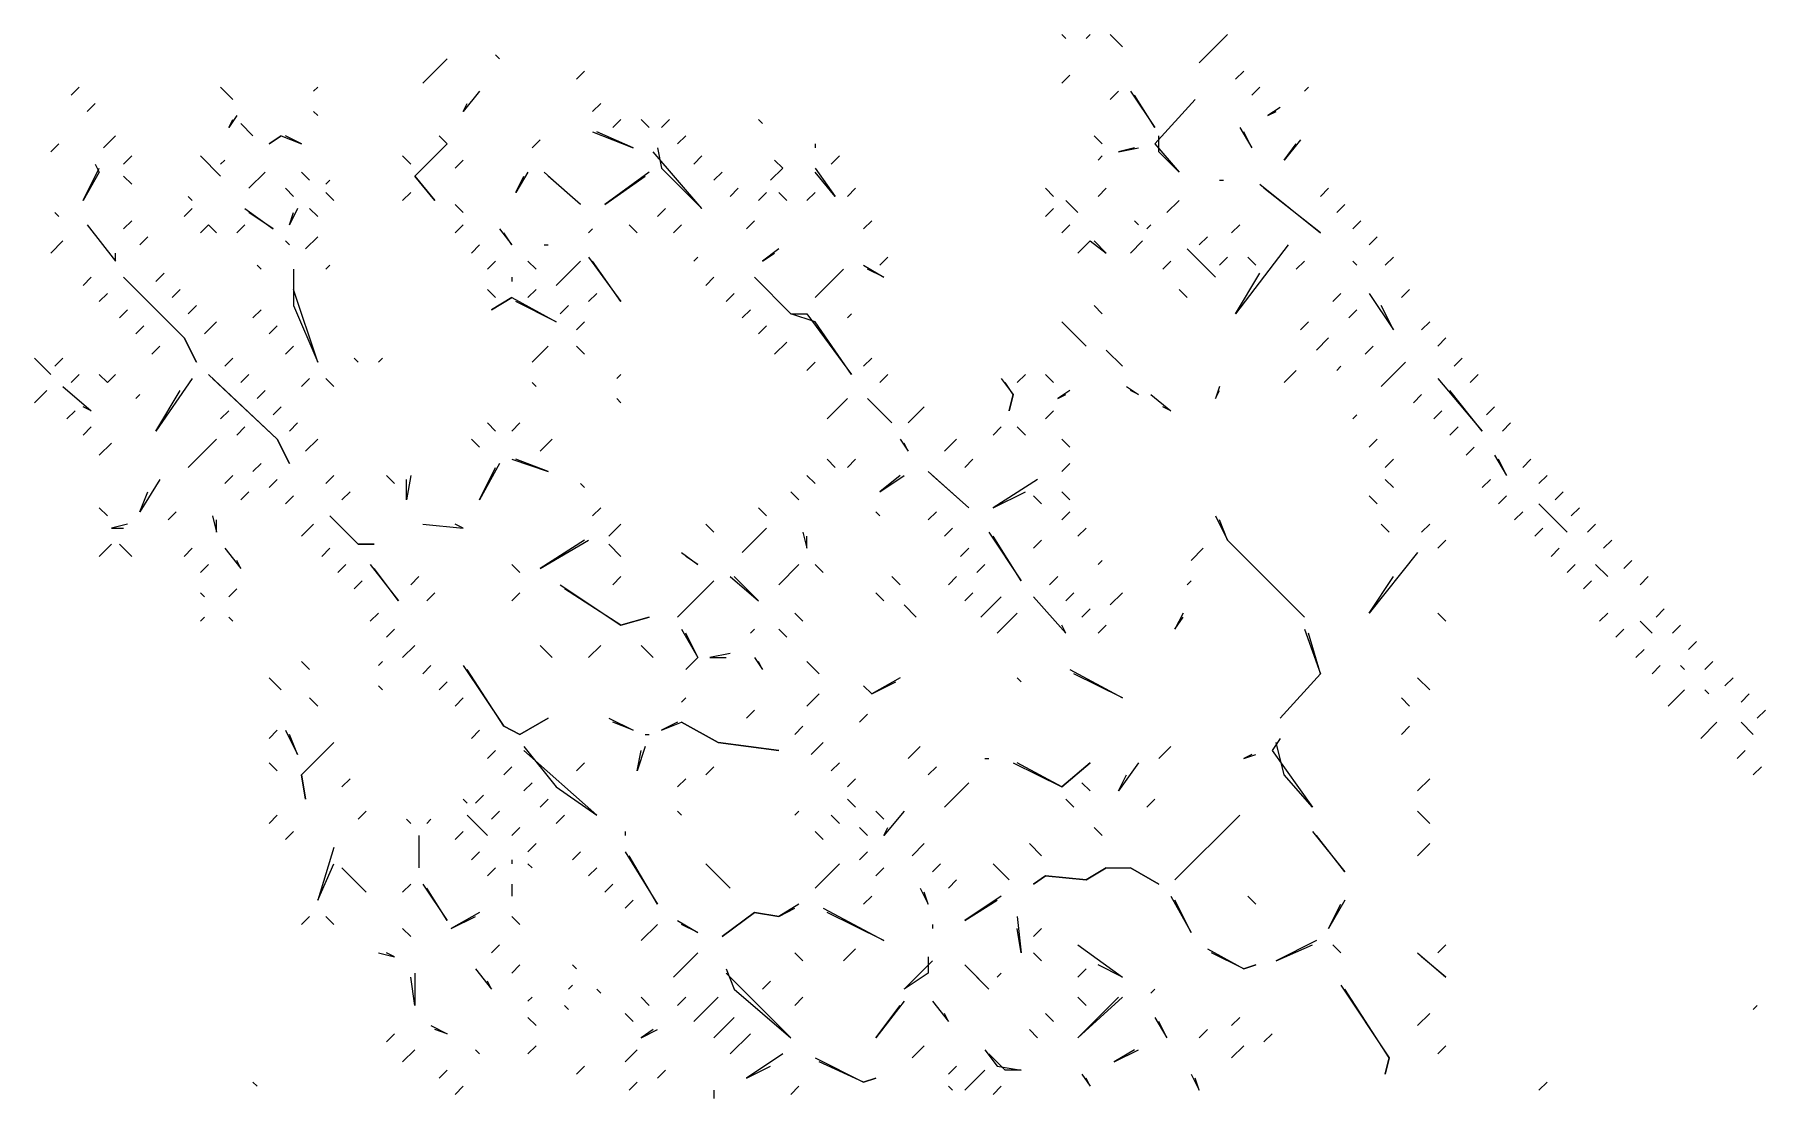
# Model space of a CAD drawing. Extents: x 1 to 2775, y -31 to 2075.
# Drawn here: x 1640.3 to 1711.7, y 871.6 to 915.3 of the extents above; entities that cross this region are included whole.
import ezdxf

# ---------------------------------------------------------------- set-up
doc = ezdxf.new("R2010")
doc.units = 0
doc.layers.add('LINEWORK', color=4, linetype='CONTINUOUS')

msp = doc.modelspace()

# ---------------------------------------------------------------- linework, layer by layer
at = {"layer": 'LINEWORK'}
for points in [[(1682.6667, 915.3333), (1682.8333, 915.1667)], [(1683.8333, 915.3333), (1683.6667, 915.1667)], [(1684.6667, 915.3333), (1685.1667, 914.8333)], [(1689.5, 915.3333), (1688.3333, 914.1667)], [(1659.3333, 914.5), (1659.5, 914.3333)], [(1657.3333, 914.3333), (1656.3333, 913.3333)], [(1663, 913.8333), (1662.6667, 913.5)], [(1690.1667, 913.8333), (1689.8333, 913.5)], [(1642.1667, 913.1667), (1641.8333, 912.8333)], [(1648, 913.1667), (1648.5, 912.6667)], [(1652, 913.1667), (1651.8333, 913)], [(1683, 913.6667), (1682.6667, 913.3333)], [(1690.8333, 913.1667), (1690.5, 912.8333)], [(1692.8333, 913.1667), (1692.6667, 913)], [(1642.8333, 912.5), (1642.5, 912.1667)], [(1658.6667, 913), (1658, 912.1667), (1658.1667, 912.5)], [(1663.6667, 912.5), (1663.3333, 912.1667)], [(1685, 913), (1684.6667, 912.6667)], [(1685.5, 913), (1686.5, 911.5), (1685.6667, 912.8333)], [(1688.1667, 912.6667), (1686.5, 910.8333), (1687.5, 909.6667), (1686.6667, 910.5), (1686.6667, 911.1667)], [(1648.6667, 912), (1648.3333, 911.5), (1648.5, 911.8333)], [(1648.8333, 911.6667), (1649.3333, 911.1667)], [(1651.8333, 912.1667), (1652, 912)], [(1664.5, 911.8333), (1664.1667, 911.5)], [(1665.3333, 911.8333), (1665.6667, 911.5)], [(1666.5, 911.8333), (1666.1667, 911.5)], [(1670.1667, 911.8333), (1670.3333, 911.6667)], [(1691.6667, 912.3333), (1691.1667, 912), (1691.5, 912.1667)], [(1643.6667, 911.1667), (1643.1667, 910.6667)], [(1650.5, 911.1667), (1650, 910.8333), (1650.5, 911.1667), (1651.3333, 910.8333), (1650.6667, 911.1667)], [(1657, 911.1667), (1657.3333, 910.8333), (1656, 909.5), (1656.8333, 908.5), (1656, 909.5), (1657.3333, 910.8333)], [(1661.1667, 911), (1660.8333, 910.6667)], [(1663.3333, 911.3333), (1665, 910.6667), (1663.5, 911.3333)], [(1667.1667, 911.1667), (1666.8333, 910.8333)], [(1684, 911.1667), (1684.3333, 910.8333)], [(1690, 911.5), (1690.5, 910.6667), (1690.1667, 911.3333)], [(1692.5, 911), (1691.8333, 910.1667), (1692.3333, 910.8333)], [(1641.3333, 910.8333), (1641, 910.5)], [(1644.3333, 910.3333), (1644, 910)], [(1647.1667, 910.3333), (1648, 909.5)], [(1655.5, 910.3333), (1655.8333, 910)], [(1666, 910.6667), (1666.1667, 909.8333), (1667.8333, 908.1667), (1665.8333, 910.5)], [(1667.8333, 910.3333), (1667.5, 910)], [(1672.5, 910.8333), (1672.5, 910.6667)], [(1673.5, 910.3333), (1673.1667, 910)], [(1684.3333, 910.3333), (1684.1667, 910.1667)], [(1685.6667, 910.6667), (1685, 910.5), (1685.8333, 910.6667)], [(1642.8333, 910), (1643, 909.6667), (1642.3333, 908.5), (1643, 909.8333)], [(1648.1667, 910.1667), (1648, 910)], [(1649.8333, 909.6667), (1649.1667, 909)], [(1651.3333, 909.6667), (1651.6667, 909.3333)], [(1658, 910.1667), (1657.6667, 909.8333)], [(1660.6667, 909.6667), (1660.1667, 908.8333), (1660.5, 909.5)], [(1661.3333, 909.6667), (1662.8333, 908.3333), (1661.5, 909.5)], [(1665.6667, 909.6667), (1663.8333, 908.3333), (1665.5, 909.5)], [(1668.6667, 909.6667), (1668.3333, 909.3333)], [(1670.8333, 910.1667), (1671.1667, 909.8333), (1670.6667, 909.3333), (1671.1667, 909.8333)], [(1672.5, 909.8333), (1673.3333, 908.6667), (1672.5, 909.6667)], [(1644, 909.5), (1644.3333, 909.1667)], [(1650.6667, 909), (1651, 908.6667)], [(1652.5, 909.3333), (1652.3333, 909.1667)], [(1652.3333, 908.8333), (1652.6667, 908.5)], [(1655.8333, 908.8333), (1655.5, 908.5)], [(1669.3333, 909), (1669, 908.6667)], [(1670.5, 908.8333), (1670.1667, 908.5)], [(1671, 908.8333), (1671.3333, 908.5)], [(1672.5, 908.8333), (1672.1667, 908.5)], [(1674.1667, 909), (1673.8333, 908.6667)], [(1682, 909), (1682.3333, 908.6667)], [(1684.5, 909), (1684.1667, 908.6667)], [(1689.1667, 909.3333), (1689.3333, 909.3333)], [(1690.8333, 909.1667), (1693.3333, 907.1667), (1691, 909)], [(1693.6667, 909), (1693.3333, 908.6667)], [(1646.8333, 908.1667), (1646.5, 907.8333)], [(1646.6667, 908.6667), (1646.8333, 908.5)], [(1649, 908.1667), (1650.1667, 907.3333), (1649.1667, 908)], [(1651.1667, 908.1667), (1650.8333, 907.5), (1651, 908)], [(1651.6667, 908.1667), (1652, 907.8333)], [(1657.6667, 908.3333), (1658, 908)], [(1666.3333, 908.1667), (1666, 907.8333)], [(1682.3333, 908.1667), (1682, 907.8333)], [(1682.8333, 908.5), (1683.3333, 908)], [(1687.5, 908.5), (1687, 908)], [(1694.3333, 908.3333), (1694, 908)], [(1641.1667, 908), (1641.3333, 907.8333)], [(1642.5, 907.5), (1643.6667, 906), (1643.6667, 906.3333)], [(1644.3333, 907.6667), (1644, 907.3333)], [(1647.5, 907.5), (1647.1667, 907.1667), (1647.5, 907.5), (1647.8333, 907.1667)], [(1649, 907.5), (1648.6667, 907.1667)], [(1658, 907.5), (1657.6667, 907.1667)], [(1664.8333, 907.5), (1665.1667, 907.1667)], [(1667, 907.5), (1666.6667, 907.1667)], [(1670, 907.6667), (1669.6667, 907.3333)], [(1674.8333, 907.6667), (1674.5, 907.3333)], [(1683, 907.5), (1682.6667, 907.1667)], [(1685.6667, 907.6667), (1685.8333, 907.5)], [(1686.3333, 907.5), (1686.1667, 907.3333)], [(1690, 907.5), (1689.6667, 907.1667)], [(1695, 907.6667), (1694.6667, 907.3333)], [(1641.5, 906.8333), (1641, 906.3333)], [(1645, 907), (1644.6667, 906.6667)], [(1650.6667, 906.8333), (1650.8333, 906.6667)], [(1652, 907), (1651.5, 906.5)], [(1658.6667, 906.6667), (1658.3333, 906.3333)], [(1659.5, 907.3333), (1660, 906.6667), (1659.6667, 907.1667)], [(1661.3333, 906.6667), (1661.5, 906.6667)], [(1663.3333, 907.3333), (1663.1667, 907.1667)], [(1683.8333, 906.8333), (1683.3333, 906.3333), (1683.8333, 906.8333), (1684.5, 906.3333), (1684, 906.8333)], [(1686, 906.8333), (1685.5, 906.3333)], [(1688.6667, 907), (1688.3333, 906.6667)], [(1692, 906.6667), (1689.8333, 903.8333), (1690.8333, 905.5)], [(1695.6667, 907), (1695.3333, 906.6667)], [(1659.3333, 906), (1659, 905.6667)], [(1660.6667, 906), (1661, 905.6667)], [(1662.8333, 906), (1661.8333, 905)], [(1663.1667, 906.1667), (1664.5, 904.3333), (1663.3333, 906)], [(1667.6667, 906.1667), (1667.5, 906)], [(1671, 906.5), (1670.3333, 906), (1670.8333, 906.3333)], [(1675.5, 906.1667), (1675.1667, 905.8333)], [(1687.1667, 906), (1686.8333, 905.6667)], [(1687.8333, 906.5), (1689, 905.3333)], [(1689.5, 906.1667), (1689.1667, 905.8333)], [(1690.3333, 906.1667), (1690.6667, 905.8333)], [(1692.6667, 906), (1692.3333, 905.6667)], [(1694.6667, 906), (1694.8333, 905.8333)], [(1696.3333, 906.1667), (1696, 905.8333)], [(1642.6667, 905.3333), (1642.3333, 905)], [(1644, 905.3333), (1646.5, 902.8333), (1647, 901.8333), (1646.5, 902.8333)], [(1645.6667, 905.5), (1645.3333, 905.1667)], [(1649.5, 905.8333), (1649.6667, 905.6667)], [(1651, 905.6667), (1651, 904.1667), (1652, 901.8333), (1651, 904.8333)], [(1652.5, 905.8333), (1652.3333, 905.6667)], [(1660, 905.3333), (1660, 905.1667)], [(1668.3333, 905.3333), (1668, 905)], [(1670, 905.3333), (1671.5, 903.8333), (1672.1667, 903.8333), (1674, 901.3333), (1672.5, 903.5), (1671.5, 903.8333)], [(1673.6667, 905.6667), (1672.5, 904.5)], [(1674.5, 905.8333), (1675.3333, 905.3333), (1674.6667, 905.6667)], [(1643.3333, 904.6667), (1643, 904.3333)], [(1646.3333, 904.8333), (1646, 904.5)], [(1659, 904.8333), (1659.3333, 904.5)], [(1661, 904.8333), (1660.6667, 904.5)], [(1663.5, 904.6667), (1663.1667, 904.3333)], [(1669.1667, 904.6667), (1668.8333, 904.3333)], [(1687.5, 904.8333), (1687.8333, 904.5)], [(1694.1667, 904.6667), (1693.8333, 904.3333)], [(1695.3333, 904.6667), (1696.3333, 903.1667), (1695.8333, 904.1667)], [(1697, 904.8333), (1696.6667, 904.5)], [(1644.1667, 904), (1643.8333, 903.6667)], [(1647, 904.1667), (1646.6667, 903.8333)], [(1649.6667, 904), (1649.3333, 903.6667)], [(1660, 904.5), (1659.1667, 904), (1660, 904.5), (1661.8333, 903.5), (1660.1667, 904.3333)], [(1662.3333, 904.1667), (1662, 903.8333)], [(1669.8333, 904), (1669.5, 903.6667)], [(1674, 903.8333), (1673.8333, 903.6667)], [(1684, 904.1667), (1684.3333, 903.8333)], [(1694.8333, 904), (1694.5, 903.6667)], [(1644.8333, 903.3333), (1644.5, 903)], [(1647.8333, 903.5), (1647.3333, 903)], [(1650.3333, 903.3333), (1650, 903)], [(1663, 903.5), (1662.6667, 903.1667)], [(1670.5, 903.3333), (1670.1667, 903)], [(1682.6667, 903.5), (1683.6667, 902.5)], [(1692.8333, 903.5), (1692.5, 903.1667)], [(1697.8333, 903.5), (1697.5, 903.1667)], [(1645.5, 902.5), (1645.1667, 902.1667)], [(1651, 902.5), (1650.6667, 902.1667)], [(1661.5, 902.5), (1660.8333, 901.8333)], [(1662.6667, 902.5), (1663, 902.1667)], [(1671.3333, 902.6667), (1670.8333, 902.1667)], [(1693.6667, 902.8333), (1693.1667, 902.3333)], [(1695.5, 902.5), (1695.1667, 902.1667)], [(1698.5, 902.8333), (1698.1667, 902.5)], [(1640.3333, 902), (1641, 901.3333)], [(1641.5, 902), (1641.1667, 901.6667)], [(1648.5, 902), (1648.1667, 901.6667)], [(1653.5, 902), (1653.6667, 901.8333)], [(1654.6667, 902), (1654.5, 901.8333)], [(1672.5, 901.8333), (1672.1667, 901.5)], [(1674.8333, 902), (1674.5, 901.6667)], [(1684.5, 902.3333), (1685.1667, 901.6667)], [(1694.1667, 901.6667), (1694, 901.5)], [(1696.8333, 901.8333), (1695.8333, 900.8333)], [(1699.1667, 902), (1698.8333, 901.6667)], [(1642.1667, 901.3333), (1641.8333, 901)], [(1643, 901.3333), (1643.3333, 901), (1643.6667, 901.3333), (1643.3333, 901)], [(1646.8333, 901.1667), (1645.3333, 899), (1646.3333, 900.6667)], [(1647.5, 901.3333), (1650.3333, 898.6667), (1650.8333, 897.6667), (1650.3333, 898.6667), (1647.6667, 901.1667)], [(1649.1667, 901.3333), (1648.8333, 901)], [(1651.6667, 901.1667), (1651.3333, 900.8333)], [(1652.3333, 901.1667), (1652.6667, 900.8333)], [(1660.8333, 901), (1661, 900.8333)], [(1664.5, 901.3333), (1664.3333, 901.1667)], [(1675.5, 901.3333), (1675.1667, 901)], [(1680.1667, 901.1667), (1680.6667, 900.5), (1680.5, 899.8333), (1680.6667, 900.5), (1680.3333, 901)], [(1681.1667, 901.3333), (1680.8333, 901)], [(1682, 901.3333), (1682.3333, 901)], [(1692.3333, 901.5), (1691.8333, 901)], [(1698.1667, 901.1667), (1700, 899), (1698.6667, 900.6667)], [(1699.8333, 901.3333), (1699.5, 901)], [(1640.8333, 900.6667), (1640.3333, 900.1667)], [(1641.5, 900.8333), (1642.6667, 899.8333), (1642.3333, 900)], [(1644.6667, 900.5), (1644.5, 900.3333)], [(1649.8333, 900.6667), (1649.5, 900.3333)], [(1664.3333, 900.3333), (1664.5, 900.1667)], [(1673.8333, 900.3333), (1673, 899.5)], [(1674.6667, 900.3333), (1675.6667, 899.3333)], [(1683, 900.6667), (1682.5, 900.3333), (1682.8333, 900.5)], [(1685.3333, 900.8333), (1685.8333, 900.5), (1685.5, 900.6667)], [(1686.3333, 900.5), (1687.1667, 899.8333), (1686.8333, 900)], [(1689.1667, 900.8333), (1689, 900.3333), (1689.1667, 900.6667)], [(1697.5, 900.5), (1697.1667, 900.1667)], [(1642, 899.8333), (1641.6667, 899.5)], [(1648.3333, 899.8333), (1648, 899.5)], [(1650.5, 900), (1650.1667, 899.6667)], [(1677, 900), (1676.3333, 899.3333)], [(1682.3333, 899.8333), (1682, 899.5)], [(1694.8333, 899.6667), (1694.6667, 899.5)], [(1698.3333, 899.8333), (1698, 899.5)], [(1700.5, 900), (1700.1667, 899.6667)], [(1642.6667, 899.1667), (1642.3333, 898.8333)], [(1649, 899.1667), (1648.6667, 898.8333)], [(1651.1667, 899.3333), (1650.8333, 899)], [(1659, 899.3333), (1659.3333, 899)], [(1660.3333, 899.3333), (1660, 899)], [(1680.1667, 899.1667), (1679.8333, 898.8333)], [(1680.8333, 899.1667), (1681.1667, 898.8333)], [(1699, 899.1667), (1698.6667, 898.8333)], [(1701.1667, 899.3333), (1700.8333, 899)], [(1643.5, 898.5), (1643, 898)], [(1647.8333, 898.6667), (1646.6667, 897.5)], [(1652, 898.6667), (1651.5, 898.1667)], [(1658.3333, 898.6667), (1658.6667, 898.3333)], [(1661.6667, 898.6667), (1661.1667, 898.1667)], [(1676, 898.6667), (1676.3333, 898.1667), (1676.1667, 898.5)], [(1678.3333, 898.6667), (1677.8333, 898.1667)], [(1682.6667, 898.6667), (1683, 898.3333)], [(1695.6667, 898.6667), (1695.3333, 898.3333)], [(1699.6667, 898.3333), (1699.3333, 898)], [(1649.6667, 897.6667), (1649.3333, 897.3333)], [(1659.5, 897.6667), (1658.6667, 896.1667), (1659.3333, 897.5)], [(1660, 897.8333), (1661.5, 897.3333), (1660.1667, 897.8333)], [(1673, 897.8333), (1673.3333, 897.5)], [(1674.1667, 897.8333), (1673.8333, 897.5)], [(1679, 897.8333), (1678.6667, 897.5)], [(1683, 897.6667), (1682.6667, 897.3333)], [(1696.3333, 897.8333), (1696, 897.5)], [(1700.5, 898), (1701, 897.1667), (1700.6667, 897.8333)], [(1702, 897.8333), (1701.6667, 897.5)], [(1645.5, 897), (1644.6667, 895.6667), (1645, 896.5)], [(1648.5, 897.1667), (1648.1667, 896.8333)], [(1650.3333, 897), (1650, 896.6667)], [(1652.6667, 897.1667), (1652.3333, 896.8333)], [(1654.8333, 897.1667), (1655.1667, 896.8333)], [(1655.8333, 897.1667), (1655.6667, 896.1667), (1655.6667, 897)], [(1662.8333, 896.8333), (1663, 896.6667)], [(1672.1667, 897.1667), (1672.5, 896.8333)], [(1676, 897.1667), (1675.1667, 896.5), (1676.1667, 897.1667)], [(1677.1667, 897.3333), (1678.8333, 895.8333), (1677.3333, 897.1667)], [(1681.6667, 897), (1679.8333, 895.8333), (1681.1667, 896.5)], [(1696, 897), (1696.3333, 896.6667)], [(1700.3333, 897), (1700, 896.6667)], [(1702.6667, 897.1667), (1702.3333, 896.8333)], [(1649.1667, 896.5), (1648.8333, 896.1667)], [(1651, 896.3333), (1650.6667, 896)], [(1653.3333, 896.5), (1653, 896.1667)], [(1671.5, 896.5), (1671.8333, 896.1667)], [(1681.5, 896.3333), (1681.8333, 896)], [(1682.6667, 896.5), (1683, 896.1667)], [(1695.3333, 896.3333), (1695.6667, 896)], [(1701, 896.3333), (1700.6667, 896)], [(1702.3333, 896), (1703.5, 894.8333)], [(1703.3333, 896.5), (1703, 896.1667)], [(1643, 895.8333), (1643.3333, 895.5)], [(1646.1667, 895.6667), (1645.8333, 895.3333)], [(1647.6667, 895.5), (1647.8333, 894.8333), (1647.8333, 895.3333)], [(1652.5, 895.5), (1653.6667, 894.3333), (1654.3333, 894.3333), (1653.6667, 894.3333)], [(1663.6667, 895.8333), (1663.3333, 895.5)], [(1670.1667, 895.8333), (1670.5, 895.5)], [(1675, 895.6667), (1675.1667, 895.5)], [(1677.5, 895.6667), (1677.1667, 895.3333)], [(1683, 895.6667), (1682.6667, 895.3333)], [(1689, 895.5), (1689.5, 894.5), (1692.6667, 891.3333), (1689.5, 894.5), (1689.1667, 895.3333)], [(1701.6667, 895.6667), (1701.3333, 895.3333)], [(1704, 895.8333), (1703.6667, 895.5)], [(1644.1667, 895.1667), (1643.5, 895), (1644, 895)], [(1651.8333, 895.1667), (1651.3333, 894.6667)], [(1656.3333, 895.1667), (1658, 895), (1657.6667, 895.1667)], [(1664.5, 895.1667), (1664, 894.6667)], [(1668, 895.1667), (1668.3333, 894.8333)], [(1670.5, 895), (1669.5, 894)], [(1672, 894.8333), (1672.1667, 894.1667), (1672.1667, 894.6667)], [(1678.1667, 895), (1677.8333, 894.6667)], [(1679.6667, 894.8333), (1681, 892.8333), (1679.8333, 894.6667)], [(1683.6667, 895), (1683.3333, 894.6667)], [(1695.8333, 895.1667), (1696.1667, 894.8333)], [(1697.8333, 895.1667), (1697.5, 894.8333)], [(1702.5, 895), (1702.1667, 894.6667)], [(1704.6667, 895.1667), (1704.3333, 894.8333)], [(1643.5, 894.3333), (1643, 893.8333)], [(1643.8333, 894.3333), (1644.3333, 893.8333)], [(1646.8333, 894.1667), (1646.5, 893.8333)], [(1648.1667, 894.1667), (1648.8333, 893.3333), (1648.6667, 893.6667)], [(1652.5, 894.1667), (1652.1667, 893.8333)], [(1663, 894.5), (1661.1667, 893.3333), (1663.1667, 894.5)], [(1664, 894.3333), (1664.5, 893.8333)], [(1667, 894), (1667.6667, 893.5), (1667.1667, 893.8333)], [(1678.8333, 894.1667), (1678.5, 893.8333)], [(1681.8333, 894.5), (1681.5, 894.1667)], [(1688.5, 894.1667), (1688, 893.6667)], [(1697.3333, 894), (1695.3333, 891.5), (1696.3333, 893)], [(1698.5, 894.5), (1698.1667, 894.1667)], [(1703.1667, 894.1667), (1702.8333, 893.8333)], [(1705.3333, 894.5), (1705, 894.1667)], [(1647.5, 893.5), (1647.1667, 893.1667)], [(1653.1667, 893.5), (1652.8333, 893.1667)], [(1654.1667, 893.5), (1655.3333, 892), (1654.3333, 893.3333)], [(1660, 893.5), (1660.3333, 893.1667)], [(1671.8333, 893.5), (1671, 892.6667)], [(1672.5, 893.5), (1672.8333, 893.1667)], [(1679.5, 893.5), (1679.1667, 893.1667)], [(1684.3333, 893.6667), (1684.1667, 893.5)], [(1703.8333, 893.5), (1703.5, 893.1667)], [(1704.6667, 893.5), (1705.1667, 893)], [(1706.1667, 893.6667), (1705.8333, 893.3333)], [(1648.6667, 892.5), (1648.3333, 892.1667)], [(1653.8333, 892.8333), (1653.5, 892.5)], [(1656.1667, 893), (1655.8333, 892.6667)], [(1662, 892.6667), (1664.5, 891), (1665.6667, 891.3333), (1664.5, 891), (1662.1667, 892.5)], [(1664.5, 893), (1664.1667, 892.6667)], [(1668.3333, 892.8333), (1666.8333, 891.3333)], [(1669, 893), (1670.1667, 892), (1669.1667, 893)], [(1675.6667, 893), (1676, 892.6667)], [(1678.3333, 893), (1678, 892.6667)], [(1682.5, 893), (1682.1667, 892.6667)], [(1688, 892.8333), (1687.8333, 892.6667)], [(1704.5, 892.8333), (1704.1667, 892.5)], [(1706.8333, 893), (1706.5, 892.6667)], [(1647.1667, 892.3333), (1647.3333, 892.1667)], [(1656.8333, 892.3333), (1656.5, 892)], [(1660.3333, 892.3333), (1660, 892)], [(1675, 892.3333), (1675.3333, 892)], [(1676.1667, 891.8333), (1676.6667, 891.3333)], [(1679, 892.3333), (1678.6667, 892)], [(1680.1667, 892.1667), (1679.3333, 891.3333)], [(1681.5, 892.1667), (1682.8333, 890.6667), (1682.6667, 891)], [(1683.1667, 892.3333), (1682.8333, 892)], [(1685.1667, 892.3333), (1684.6667, 891.8333)], [(1647.3333, 891.3333), (1647.1667, 891.1667)], [(1648.3333, 891.3333), (1648.5, 891.1667)], [(1654.5, 891.5), (1654.1667, 891.1667)], [(1671.6667, 891.5), (1672, 891.1667)], [(1680.8333, 891.5), (1680, 890.6667)], [(1683.8333, 891.6667), (1683.5, 891.3333)], [(1684.5, 891), (1684.1667, 890.6667)], [(1687.6667, 891.5), (1687.3333, 890.8333), (1687.6667, 891.3333)], [(1698.1667, 891.5), (1698.5, 891.1667)], [(1705.1667, 891.5), (1704.8333, 891.1667)], [(1706.5, 891.1667), (1707, 890.6667)], [(1707.5, 891.6667), (1707.1667, 891.3333)], [(1708.1667, 891), (1707.8333, 890.6667)], [(1655.1667, 890.8333), (1654.8333, 890.5)], [(1667, 890.8333), (1667.6667, 889.6667), (1667.1667, 889.1667), (1667.6667, 889.6667), (1667.1667, 890.6667)], [(1670, 890.8333), (1669.8333, 890.6667)], [(1671, 890.8333), (1671.3333, 890.5)], [(1692.6667, 890.8333), (1693.3333, 889), (1691.6667, 887.1667), (1693.3333, 889), (1692.8333, 890.6667)], [(1705.8333, 890.8333), (1705.5, 890.5)], [(1708.8333, 890.3333), (1708.5, 890)], [(1656, 890.1667), (1655.5, 889.6667)], [(1661.1667, 890.1667), (1661.6667, 889.6667)], [(1663.6667, 890.1667), (1663.1667, 889.6667)], [(1665.3333, 890.1667), (1665.8333, 889.6667)], [(1669, 889.8333), (1668.1667, 889.6667), (1668.8333, 889.6667)], [(1670, 889.6667), (1670.3333, 889.1667), (1670.1667, 889.5)], [(1706.6667, 890), (1706.3333, 889.6667)], [(1650, 888.8333), (1650.5, 888.3333)], [(1651.3333, 889.5), (1651.6667, 889.1667)], [(1654.6667, 889.5), (1654.5, 889.3333)], [(1656.6667, 889.3333), (1656.3333, 889)], [(1658, 889.3333), (1659.6667, 886.8333), (1660.3333, 886.5), (1661.5, 887.1667), (1660.3333, 886.5), (1659.6667, 886.8333), (1658.1667, 889.1667)], [(1672.1667, 889.5), (1672.6667, 889)], [(1676, 888.8333), (1674.8333, 888.1667), (1674.5, 888.5), (1674.8333, 888.1667), (1675.8333, 888.6667)], [(1680.8333, 888.8333), (1681, 888.6667)], [(1683, 889.1667), (1685.1667, 888), (1683.1667, 889)], [(1697.3333, 888.8333), (1697.8333, 888.3333)], [(1707.3333, 889.3333), (1707, 889)], [(1708.1667, 889.3333), (1708.3333, 889.1667)], [(1709.5, 889.5), (1709.1667, 889.1667)], [(1710.3333, 888.8333), (1710, 888.5)], [(1654.5, 888.5), (1654.6667, 888.3333)], [(1657.3333, 888.6667), (1657, 888.3333)], [(1672.6667, 888.1667), (1672.1667, 887.6667)], [(1708.3333, 888.3333), (1707.6667, 887.6667)], [(1709.1667, 888.3333), (1709.3333, 888.1667)], [(1711, 888.1667), (1710.6667, 887.8333)], [(1651.6667, 888), (1652, 887.6667)], [(1658, 888), (1657.6667, 887.6667)], [(1667.1667, 888), (1667, 887.8333)], [(1670, 887.5), (1669.6667, 887.1667)], [(1696.6667, 888), (1697, 887.6667)], [(1711.6667, 887.5), (1711.3333, 887.1667)], [(1664, 887.1667), (1665, 886.6667), (1664.1667, 887)], [(1666.8333, 887), (1666.1667, 886.6667), (1667, 887), (1668.5, 886.1667), (1671, 885.8333), (1668.5, 886.1667), (1667, 887)], [(1672, 886.8333), (1671.6667, 886.5)], [(1674.6667, 887.3333), (1674.3333, 887)], [(1697, 886.8333), (1696.6667, 886.5)], [(1709.6667, 887), (1709, 886.3333)], [(1710.6667, 887), (1711.1667, 886.5)], [(1650.3333, 886.6667), (1650, 886.3333)], [(1650.6667, 886.6667), (1651.1667, 885.6667), (1650.8333, 886.5)], [(1652.6667, 886.1667), (1651.3333, 884.8333), (1651.5, 883.8333), (1651.3333, 884.8333)], [(1658.6667, 886.6667), (1658.3333, 886.3333)], [(1660.5, 886), (1661.8333, 884.3333), (1663.5, 883.1667), (1660.5, 885.8333)], [(1665.5, 886), (1665.1667, 885), (1665.3333, 885.8333)], [(1665.5, 886.5), (1665.6667, 886.5)], [(1672.8333, 886.1667), (1672.3333, 885.6667)], [(1676.8333, 886), (1676.3333, 885.5)], [(1687.1667, 886), (1686.6667, 885.5)], [(1691.6667, 886.3333), (1691.3333, 885.8333), (1693, 883.5), (1691.8333, 884.8333), (1691.5, 886.1667)], [(1650, 885.3333), (1650.3333, 885)], [(1659.3333, 885.8333), (1659, 885.5)], [(1663, 885.3333), (1662.6667, 885)], [(1673.5, 885.3333), (1673.1667, 885)], [(1679.5, 885.5), (1679.6667, 885.5)], [(1680.6667, 885.3333), (1682.6667, 884.3333), (1683.8333, 885.3333), (1682.6667, 884.3333), (1680.8333, 885.3333)], [(1685.8333, 885.3333), (1685, 884.1667), (1685.3333, 884.8333)], [(1690.5, 885.6667), (1690.1667, 885.5), (1690.6667, 885.6667)], [(1710.8333, 885.8333), (1710.5, 885.5)], [(1653.3333, 884.6667), (1653, 884.3333)], [(1660, 885.1667), (1659.6667, 884.8333)], [(1667.1667, 884.6667), (1666.8333, 884.3333)], [(1668.3333, 885.1667), (1668, 884.8333)], [(1674.1667, 884.6667), (1673.8333, 884.3333)], [(1677.5, 885.1667), (1677.1667, 884.8333)], [(1697.8333, 884.6667), (1697.3333, 884.1667)], [(1711.5, 885.1667), (1711.1667, 884.8333)], [(1658, 883.8333), (1658.1667, 883.6667)], [(1658.8333, 884), (1658.5, 883.6667)], [(1660.8333, 884.5), (1660.5, 884.1667)], [(1661.5, 883.8333), (1661.1667, 883.5)], [(1673.8333, 883.8333), (1674.1667, 883.5)], [(1678.8333, 884.5), (1677.8333, 883.5)], [(1682.8333, 883.8333), (1683.1667, 883.5)], [(1683.5, 884.5), (1683.8333, 884.1667)], [(1686.5, 883.8333), (1686.1667, 883.5)], [(1650.3333, 883.1667), (1650, 882.8333)], [(1654, 883.3333), (1653.6667, 883)], [(1658.1667, 883.1667), (1659, 882.3333)], [(1659.5, 883.3333), (1659.1667, 883)], [(1662.1667, 883.1667), (1661.8333, 882.8333)], [(1666.8333, 883.3333), (1667, 883.1667)], [(1671.8333, 883.3333), (1671.6667, 883.1667)], [(1673.1667, 883.1667), (1673.5, 882.8333)], [(1675, 883.3333), (1675.3333, 883)], [(1676.1667, 883.3333), (1675.3333, 882.3333), (1675.5, 882.6667)], [(1690, 883.1667), (1687.3333, 880.5)], [(1697.3333, 883.3333), (1697.8333, 882.8333)], [(1651, 882.5), (1650.6667, 882.1667)], [(1655.6667, 883), (1655.8333, 882.8333)], [(1656.6667, 883), (1656.5, 882.8333)], [(1658, 882.5), (1657.6667, 882.1667)], [(1660.3333, 882.6667), (1660, 882.3333)], [(1664.6667, 882.5), (1664.6667, 882.3333)], [(1672.5, 882.5), (1672.8333, 882.1667)], [(1674.3333, 882.6667), (1674.6667, 882.3333)], [(1684, 882.6667), (1684.3333, 882.3333)], [(1693, 882.5), (1694.3333, 880.8333), (1693.1667, 882.3333)], [(1652.6667, 881.8333), (1652, 879.6667), (1652.6667, 881.1667)], [(1656.1667, 882.3333), (1656.1667, 881)], [(1661, 882), (1660.6667, 881.6667)], [(1677, 882), (1676.5, 881.5)], [(1681.3333, 882), (1681.8333, 881.5)], [(1697.8333, 882), (1697.3333, 881.5)], [(1653, 881), (1654, 880)], [(1658.6667, 881.6667), (1658.3333, 881.3333)], [(1659.3333, 881), (1659, 880.6667)], [(1660, 881.3333), (1660, 881.1667)], [(1660.6667, 881.1667), (1660.8333, 881)], [(1662.8333, 881.6667), (1662.5, 881.3333)], [(1663.5, 881), (1663.1667, 880.6667)], [(1664.6667, 881.6667), (1666, 879.5), (1664.8333, 881.5)], [(1668, 881.1667), (1669, 880.1667)], [(1673.5, 881.1667), (1672.5, 880.1667)], [(1674.6667, 881.6667), (1674.3333, 881.3333)], [(1675.3333, 881), (1675, 880.6667)], [(1677.6667, 881.1667), (1677.3333, 880.8333)], [(1679.8333, 881.1667), (1680.5, 880.5)], [(1684.5, 881), (1683.6667, 880.5), (1682, 880.6667), (1681.5, 880.3333), (1682, 880.6667), (1683.6667, 880.5), (1684.5, 881), (1685.5, 881), (1686.6667, 880.3333), (1685.5, 881)], [(1655.8333, 880.3333), (1655.5, 880)], [(1656.3333, 880.3333), (1657.3333, 878.8333), (1656.5, 880.1667)], [(1660, 880.3333), (1660, 879.8333)], [(1664.1667, 880.3333), (1663.8333, 880)], [(1678.3333, 880.5), (1678, 880.1667)], [(1665, 879.6667), (1664.6667, 879.3333)], [(1674.8333, 879.8333), (1674.5, 879.5)], [(1676.8333, 880.1667), (1677.1667, 879.5), (1677, 880)], [(1680.1667, 879.8333), (1678.6667, 878.8333), (1680, 879.6667)], [(1687.1667, 879.8333), (1688, 878.3333), (1687.3333, 879.6667)], [(1690.3333, 879.8333), (1690.6667, 879.5)], [(1694.3333, 879.6667), (1693.6667, 878.5), (1694.1667, 879.5)], [(1651.6667, 879), (1651.3333, 878.6667)], [(1652.3333, 879), (1652.6667, 878.6667)], [(1658.6667, 879.1667), (1657.5, 878.5), (1658.5, 879)], [(1660, 879), (1660.3333, 878.6667)], [(1666.8333, 878.8333), (1667.6667, 878.3333), (1667, 878.6667)], [(1671.8333, 879.5), (1671, 879), (1670, 879.1667), (1668.6667, 878.1667), (1670, 879.1667), (1671, 879), (1671.6667, 879.3333)], [(1672.8333, 879.3333), (1675.3333, 878), (1673, 879.1667)], [(1680.8333, 879), (1681, 877.5), (1680.8333, 878.5)], [(1655.5, 878.5), (1655.8333, 878.1667)], [(1666, 878.6667), (1665.3333, 878)], [(1677.3333, 878.6667), (1677.3333, 878.5)], [(1681.8333, 878.5), (1681.5, 878.1667)], [(1654.5, 877.5), (1655.1667, 877.3333), (1654.8333, 877.5)], [(1659.5, 877.8333), (1659.1667, 877.5)], [(1667.6667, 877.5), (1666.6667, 876.5)], [(1671.6667, 877.5), (1672, 877.1667)], [(1674.1667, 877.6667), (1673.6667, 877.1667)], [(1681.5, 877.5), (1681.8333, 877.1667)], [(1683.3333, 877.8333), (1685.1667, 876.5), (1684.1667, 877)], [(1688.6667, 877.6667), (1690.1667, 876.8333), (1690.6667, 877), (1690.1667, 876.8333), (1688.8333, 877.5)], [(1693.1667, 878), (1691.5, 877.1667), (1693, 877.8333)], [(1693.8333, 877.8333), (1694.1667, 877.5)], [(1697.3333, 877.5), (1698.5, 876.5), (1697.5, 877.3333)], [(1698.5, 877.8333), (1698.1667, 877.5)], [(1658.5, 876.8333), (1659.1667, 876), (1659, 876.3333)], [(1660.3333, 877), (1660, 876.6667)], [(1662.5, 877), (1662.6667, 876.8333)], [(1668.8333, 876.8333), (1669.1667, 876), (1671.5, 874), (1668.8333, 876.6667)], [(1677.1667, 877.3333), (1677.1667, 876.6667), (1676.1667, 876), (1677.3333, 877.1667)], [(1678.6667, 877), (1679.6667, 876), (1678.8333, 876.8333)], [(1683.6667, 876.8333), (1683.3333, 876.5)], [(1656, 876.6667), (1656, 875.3333), (1655.8333, 876.5)], [(1662.5, 876.1667), (1662.3333, 876)], [(1663.5, 876), (1663.6667, 875.8333)], [(1670.6667, 876.3333), (1670.3333, 876)], [(1680.1667, 876.6667), (1680, 876.5)], [(1686.5, 876), (1686.3333, 875.8333)], [(1694.1667, 876.1667), (1696.1667, 873.1667), (1696, 872.5), (1696.1667, 873.1667), (1694.3333, 876)], [(1660.8333, 875.6667), (1660.6667, 875.5)], [(1662.1667, 875.3333), (1662.3333, 875.1667)], [(1665.3333, 875.6667), (1665.6667, 875.3333)], [(1667.1667, 875.6667), (1666.8333, 875.3333)], [(1668.5, 875.6667), (1667.5, 874.6667)], [(1672, 875.6667), (1671.6667, 875.3333)], [(1676.1667, 875.5), (1675, 874), (1676, 875.3333)], [(1677.3333, 875.5), (1678, 874.6667), (1677.8333, 875)], [(1685, 875.6667), (1683.3333, 874), (1685.1667, 875.6667)], [(1683.3333, 875.6667), (1683.6667, 875.3333)], [(1711.3333, 875.3333), (1711.1667, 875.1667)], [(1660.6667, 874.8333), (1661, 874.5)], [(1664.6667, 875), (1665, 874.6667)], [(1669.1667, 874.8333), (1668.3333, 874)], [(1682, 875), (1682.3333, 874.6667)], [(1686.5, 874.8333), (1687, 874), (1686.6667, 874.6667)], [(1690, 874.8333), (1689.6667, 874.5)], [(1697.8333, 875), (1697.3333, 874.5)], [(1655.1667, 874.1667), (1654.8333, 873.8333)], [(1656.6667, 874.5), (1657.3333, 874.1667), (1656.8333, 874.3333)], [(1665.8333, 874.3333), (1665.3333, 874), (1666, 874.3333)], [(1669.8333, 874.1667), (1669, 873.3333)], [(1681.3333, 874.3333), (1681.6667, 874)], [(1688.6667, 874.3333), (1688.3333, 874)], [(1691.3333, 874.1667), (1691, 873.8333)], [(1656, 873.5), (1655.5, 873)], [(1658.5, 873.5), (1658.6667, 873.3333)], [(1661, 873.6667), (1660.6667, 873.3333)], [(1665.1667, 873.5), (1664.6667, 873)], [(1671.1667, 873.3333), (1669.6667, 872.3333), (1670.6667, 872.8333)], [(1672.5, 873.1667), (1674.5, 872.1667), (1675, 872.3333), (1674.5, 872.1667), (1672.6667, 873)], [(1677, 873.6667), (1676.5, 873.1667)], [(1679.5, 873.5), (1680, 872.8333), (1681, 872.6667), (1680.3333, 872.6667), (1679.6667, 873.3333)], [(1685.6667, 873.5), (1684.8333, 873), (1685.8333, 873.5)], [(1690.1667, 873.6667), (1689.6667, 873.1667)], [(1698.5, 873.6667), (1698.1667, 873.3333)], [(1657.3333, 872.6667), (1657, 872.3333)], [(1663, 872.8333), (1662.6667, 872.5)], [(1666.3333, 872.6667), (1666, 872.3333)], [(1678.3333, 872.8333), (1678, 872.5)], [(1679.5, 872.6667), (1678.6667, 871.8333)], [(1683.5, 872.5), (1683.8333, 872), (1683.6667, 872.3333)], [(1688, 872.5), (1688.3333, 871.8333), (1688.1667, 872.3333)], [(1649.3333, 872.1667), (1649.5, 872)], [(1658, 872), (1657.6667, 871.6667)], [(1665.1667, 872.1667), (1664.8333, 871.8333)], [(1668.3333, 871.8333), (1668.3333, 871.5)], [(1671.8333, 872), (1671.5, 871.6667)], [(1678, 872), (1678.1667, 871.8333)], [(1680.1667, 872), (1679.8333, 871.6667)], [(1702.6667, 872.1667), (1702.3333, 871.8333)]]:
    msp.add_lwpolyline(points, dxfattribs=at)

doc.saveas('drawing.dxf')
